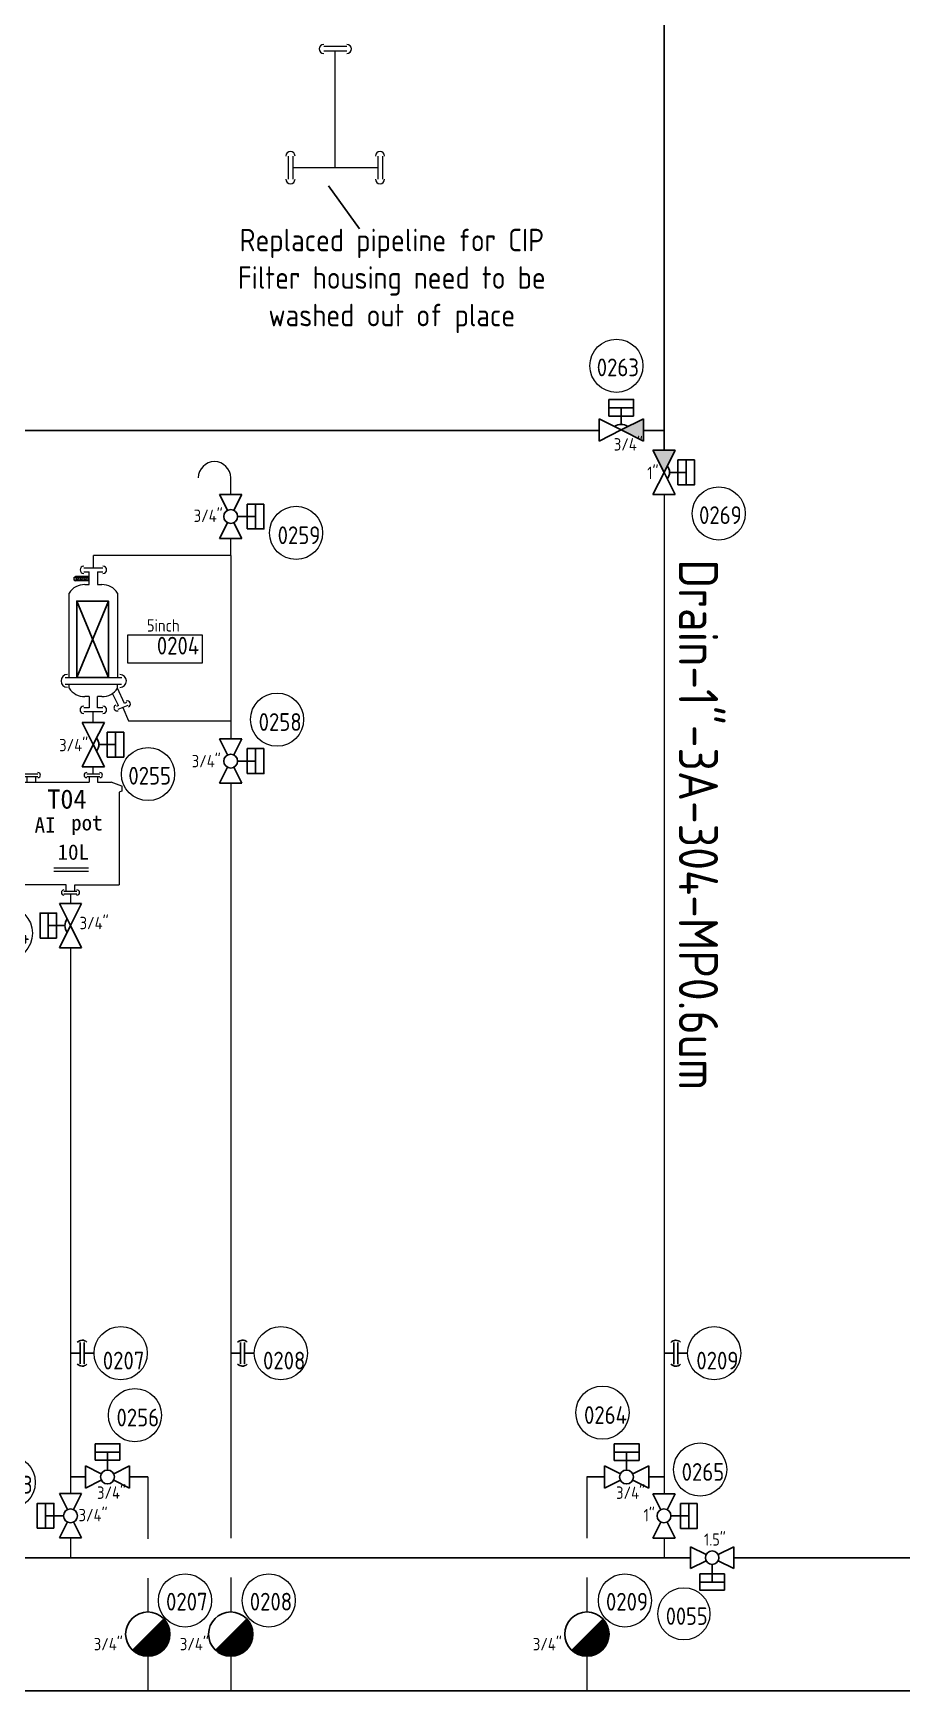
# Model space of a CAD drawing. Header units: millimetres. Extents: x -68339142 to 208, y -167 to 82456658.
# Drawn here: x -68331976 to -68331377, y 82447558 to 82448701 of the extents above; entities that cross this region are included whole.
import ezdxf

# ---------------------------------------------------------------- set-up
doc = ezdxf.new("R2010")
doc.units = ezdxf.units.MM
doc.header["$MEASUREMENT"] = 0
doc.layers.add('Langurage', color=7, linetype='Continuous', lineweight=0)
doc.layers.add('外形線', color=7, linetype='Continuous', lineweight=9)
doc.layers.add('排管', color=10, linetype='Continuous')
doc.layers.add('药液', color=210, linetype='Continuous')
doc.styles.get("Standard").update_dxf_attribs({"font": 'gbenor.shx', "bigfont": 'gbcbig.shx'})
doc.styles.add('{18b73a54-fa43-428c-adcb-c1c7bbdf2c84}', font='')
doc.styles.get('{18b73a54-fa43-428c-adcb-c1c7bbdf2c84}').set_extended_font_data('SimSun')

# ---------------------------------------------------------------- blocks, each defined once
blk = doc.blocks.new('*U91')
at = {"color": 0}
for p, q in [((-6.33, 8.44), (-6.33, 16.87)), ((-6.33, 16.87), (6.33, 16.87)), ((-6.33, 12.66), (6.33, 12.66)), ((6.33, 8.44), (-6.33, 8.44)), ((0, 3.52), (0, 12.66)), ((-3.14, 1.57), (-11.25, 5.62)), ((-11.25, 5.62), (-11.25, -5.63)), ((3.14, 1.57), (11.25, 5.62)), ((11.25, 5.62), (11.25, -5.63)), ((-11.25, -5.63), (-3.14, -1.57)), ((11.25, -5.63), (3.14, -1.57))]:
    blk.add_line(p, q, dxfattribs=at)
blk.add_lwpolyline([(6.33, 8.44), (6.33, 8.44), (6.33, 16.87), (6.33, 16.87)], close=True, dxfattribs=at)
at = {"color": 1, "linetype": 'ByBlock', "lineweight": 9}
blk.add_circle((-12.23, 32.66), 13.5, dxfattribs=at)
at = {"color": 0}
blk.add_circle((0, 0), 3.52, dxfattribs=at)
at = {"color": 1, "linetype": 'ByBlock', "lineweight": 9}
for tag, p, height, flags in [('YQJ_CODE', (-19.23, 35.07), 9, 2), ('YQJ_ITEMID', (12.3, -9.27), 5, 1), ('YQJ_CLASS_NAME', (12.34, -15.05), 5, 1), ('品牌', (13.52, -20.57), 5, 1), ('供电电源', (13.41, -26.42), 5, 1), ('控制方式', (13.73, -33.14), 5, 1), ('输出信号类型2', (13.98, -46.43), 5, 1), ('输出信号类型1', (14.15, -39.41), 5, 1)]:
    blk.add_attdef(tag, p, '', height=height, dxfattribs=dict(at, flags=flags))
for tag, p, height in [('YQJ_NO', (-21.59, 26.96), 9), ('尺寸', (-5.32, -11.13), 6.3)]:
    blk.add_attdef(tag, p, '', height=height, dxfattribs=at)
blk = doc.blocks.new('*U90')
at = {"color": 0}
for p, q in [((5.62, 11.25), (-5.63, 11.25)), ((-5.63, 11.25), (-1.57, 3.14)), ((1.57, 3.14), (5.62, 11.25)), ((3.52, 0), (12.66, 0)), ((8.44, -6.33), (8.44, 6.33)), ((8.44, 6.33), (16.87, 6.33)), ((12.66, 6.33), (12.66, -6.33)), ((16.87, 6.33), (16.87, -6.33)), ((-5.63, -11.25), (-1.57, -3.14)), ((1.57, -3.14), (5.62, -11.25)), ((5.62, -11.25), (-5.63, -11.25))]:
    blk.add_line(p, q, dxfattribs=at)
blk.add_lwpolyline([(8.44, -6.33), (8.44, -6.33), (16.87, -6.33), (16.87, -6.33)], close=True, dxfattribs=at)
at = {"color": 1, "linetype": 'ByBlock', "lineweight": 9}
blk.add_circle((18.33, 23.5), 13.5, dxfattribs=at)
at = {"color": 0}
blk.add_circle((0, 0), 3.52, dxfattribs=at)
at = {"color": 1, "linetype": 'ByBlock', "lineweight": 9}
for tag, p, height, flags in [('YQJ_CODE', (11.33, 25.91), 9, 2), ('YQJ_ITEMID', (12.3, -9.27), 5, 1), ('YQJ_CLASS_NAME', (12.34, -15.05), 5, 1), ('品牌', (13.52, -20.57), 5, 1), ('供电电源', (13.41, -26.42), 5, 1), ('控制方式', (13.73, -33.14), 5, 1), ('输出信号类型2', (13.98, -46.43), 5, 1), ('输出信号类型1', (14.15, -39.41), 5, 1)]:
    blk.add_attdef(tag, p, '', height=height, dxfattribs=dict(at, flags=flags))
for tag, p, height in [('YQJ_NO', (8.97, 17.79), 9), ('尺寸', (-10.4, -2.79), 6.3)]:
    blk.add_attdef(tag, p, '', height=height, dxfattribs=at)
blk = doc.blocks.new('*U59')
at = {"color": 0, "const_width": 11.25}
blk.add_lwpolyline([(-3.98, -15.23, 1), (3.98, -7.27, 1)], format="xyb", dxfattribs=at)
at = {"color": 1, "linetype": 'ByBlock', "lineweight": 9}
blk.add_circle((19.32, 5.85), 13.5, dxfattribs=at)
at = {"color": 0}
for start, end in [(0, 180), (180, 0)]:
    blk.add_arc((0, -11.25), 11.25, start, end, dxfattribs=at)
at = {"color": 1, "linetype": 'ByBlock', "lineweight": 9}
for tag, p, height, flags in [('YQJ_CODE', (12.81, 7.93), 9, 2), ('YQJ_ITEMID', (12.3, -9.27), 5, 1), ('YQJ_CLASS_NAME', (12.34, -15.05), 5, 1), ('品牌', (13.52, -20.57), 5, 1), ('供电电源', (13.41, -26.42), 5, 1), ('控制方式', (13.73, -33.14), 5, 1), ('输出信号类型2', (13.98, -46.43), 5, 1), ('输出信号类型1', (14.15, -39.41), 5, 1)]:
    blk.add_attdef(tag, p, '', height=height, dxfattribs=dict(at, flags=flags))
for tag, p, height in [('YQJ_NO', (9.68, 0.72), 9), ('尺寸', (-27.44, -19.48), 6.3)]:
    blk.add_attdef(tag, p, '', height=height, dxfattribs=at)
blk = doc.blocks.new('卫生卡箍')
at = {"color": 0}
for p, q in [((5.01, 0), (0, 0)), ((5.01, -5.49), (5.01, 5.49)), ((6.99, -5.49), (6.99, 5.49)), ((6.99, 0), (12, 0))]:
    blk.add_line(p, q, dxfattribs=at)
for centre, start, end in [((5.97, 3.1), 46.47917, 135.78093), ((5.97, -3.1), 224.21907, 313.52083)]:
    blk.add_arc(centre, 3.47, start, end, dxfattribs=at)
blk = doc.blocks.new('*U69')
at = {"color": 1, "linetype": 'ByBlock', "lineweight": 9}
blk.add_circle((13.5, 0), 13.5, dxfattribs=at)
at = {"color": 1, "linetype": 'ByBlock', "lineweight": 13, "flags": 2}
blk.add_attdef('YQJ_CODE', (7.18, -0.38), '', height=9, dxfattribs=at)
at = {"color": 1, "linetype": 'ByBlock', "lineweight": 9, "flags": 1}
for tag, p in [('YQJ_ITEMID', (24.39, 7.98)), ('YQJ_CLASS_NAME', (24.4, 3.68)), ('供电电源', (24.91, -5.23)), ('品牌', (24.82, -0.69)), ('控制方式', (25.05, -9.99)), ('量程下限', (24.64, -19.97)), ('量程上限', (24.78, -14.93)), ('输入信号类型2', (24.42, -30.48)), ('输入信号类型1', (24.59, -25.29))]:
    blk.add_attdef(tag, p, '', height=5, dxfattribs=at)
at = {"color": 1, "linetype": 'ByBlock', "lineweight": 13}
blk.add_attdef('YQJ_NO', (4.42, -8.26), '', height=9, dxfattribs=at)
at = {"color": 1, "linetype": 'ByBlock', "lineweight": 9}
blk.add_attdef('尺寸', (-11.61, -20.93), '', height=6.3, dxfattribs=at)
blk = doc.blocks.new('*U269')
at = {"color": 7, "lineweight": 9}
for p, q in [((-9.88, -5.01), (-9.01, -4.47)), ((-9.88, -5.01), (-9.88, -6.1)), ((-9.88, -5.01), (-2.04, -5.01)), ((-9.88, -6.1), (-9.01, -6.65)), ((-9.88, -6.1), (-2.04, -6.1)), ((-2.04, -4.47), (-9.01, -4.47)), ((-8.01, -6.65), (-9.01, -4.47)), ((-2.04, -6.65), (-9.01, -6.65)), ((-8.01, -6.65), (-7.02, -4.47)), ((-7.02, -4.47), (-6.02, -6.65)), ((-6.02, -6.65), (-5.02, -4.47)), ((-4.03, -6.65), (-5.02, -4.47)), ((-4.75, -0.09), (4.96, -0.09)), ((-4.75, -2.04), (-2.04, -2.04)), ((-4.03, -6.65), (-3.03, -4.47)), ((-2.04, -6.65), (-3.03, -4.47)), ((-2.04, -8.59), (-2.04, -2.04)), ((2.25, -2.04), (2.25, -8.59)), ((2.25, -2.04), (4.96, -2.04)), ((-12.11, -55.66), (-12.11, -12.88)), ((-4.18, -8.59), (-2.04, -8.59)), ((2.25, -8.59), (4.39, -8.59)), ((12.32, -12.88), (12.32, -55.66)), ((-14.26, -55.66), (14.49, -55.66)), ((14.48, -59.22), (-14.26, -59.22)), ((-12.11, -61.11), (-12.11, -59.22)), ((-2.04, -65.4), (-4.18, -65.4)), ((-2.04, -65.4), (-2.04, -71.18)), ((2.25, -71.18), (2.25, -65.4)), ((4.39, -65.4), (2.25, -65.4)), ((12.89, -69.99), (9.9, -63.77)), ((12.32, -61.11), (12.32, -59.22)), ((15.85, -68.85), (12.32, -61.11)), ((-2.04, -71.18), (-4.76, -71.18)), ((4.96, -73.12), (-4.76, -73.12)), ((4.96, -71.18), (2.25, -71.18)), ((12.89, -69.99), (11.86, -70.39)), ((17.57, -69.92), (12.46, -71.89)), ((16.97, -68.42), (15.85, -68.85))]:
    blk.add_line(p, q, dxfattribs=at)
at = {"color": 1, "linetype": 'ByBlock', "lineweight": 9}
blk.add_lwpolyline([(55.45, -48.41), (17.65, -48.41), (17.65, -34.01), (55.45, -34.01)], close=True, dxfattribs=at)
at = {"color": 7, "lineweight": 9}
for centre, radius, start, end in [((-4.75, -1.06), 1.9, 90, 270), ((4.96, -1.06), 1.9, 270, 90), ((-4.6, -17.3), 8.72, 87.26253, 149.52498), ((4.81, -17.3), 8.72, 30.47521, 92.73746), ((-13.03, -57.45), 3.26, 90, 270), ((13.64, -57.49), 3.26, 270, 90), ((-4.58, -56.69), 8.72, 210.47502, 272.73747), ((4.81, -56.69), 8.72, 267.26253, 329.52498), ((-4.76, -72.15), 1.9, 90, 270), ((4.96, -72.15), 1.9, 270, 90), ((12.17, -71.14), 1.59, 111.05685, 291.05685), ((17.35, -69.17), 1.59, 291.05685, 111.05685)]:
    blk.add_arc(centre, radius, start, end, dxfattribs=at)
at = {"color": 1, "linetype": 'ByBlock', "lineweight": 9}
for tag, p, height, flags in [('YQJ_ITEMID', (12.39, -14.6), 5, 1), ('YQJ_CLASS_NAME', (12.85, -20.08), 5, 1), ('YQJ_CODE', (18.7, -44.09), 9, 2)]:
    blk.add_attdef(tag, p, '', height=height, dxfattribs=dict(at, flags=flags))
for tag, p, height in [('尺寸', (27.29, -32.44), 6.3), ('YQJ_NO', (32.34, -44.07), 9)]:
    blk.add_attdef(tag, p, '', height=height, dxfattribs=at)
blk = doc.blocks.new('*U238')
at = {"color": 0}
for p, q in [((5.62, 11.25), (-5.63, 11.25)), ((-5.63, 11.25), (-1.57, 3.14)), ((1.57, 3.14), (5.62, 11.25)), ((3.52, 0), (12.66, 0)), ((8.44, -6.33), (8.44, 6.33)), ((8.44, 6.33), (16.87, 6.33)), ((12.66, 6.33), (12.66, -6.33)), ((16.87, 6.33), (16.87, -6.33)), ((-5.63, -11.25), (-1.57, -3.14)), ((1.57, -3.14), (5.62, -11.25)), ((5.62, -11.25), (-5.63, -11.25))]:
    blk.add_line(p, q, dxfattribs=at)
blk.add_lwpolyline([(8.44, -6.33), (8.44, -6.33), (16.87, -6.33), (16.87, -6.33)], close=True, dxfattribs=at)
blk.add_circle((0, 0), 3.52, dxfattribs=at)
at = {"color": 1, "linetype": 'ByBlock', "lineweight": 9}
blk.add_circle((33.2, -8.31), 13.5, dxfattribs=at)
for tag, p, height in [('尺寸', (-18.8, -2.79), 6.3), ('YQJ_NO', (23.83, -14.01), 9)]:
    blk.add_attdef(tag, p, '', height=height, dxfattribs=at)
for tag, p, height, flags in [('YQJ_CODE', (26.2, -5.9), 9, 2), ('YQJ_ITEMID', (12.3, -9.27), 5, 1), ('YQJ_CLASS_NAME', (12.34, -15.05), 5, 1), ('品牌', (13.52, -20.57), 5, 1), ('供电电源', (13.41, -26.42), 5, 1), ('控制方式', (13.73, -33.14), 5, 1), ('输出信号类型2', (13.98, -46.43), 5, 1), ('输出信号类型1', (14.15, -39.41), 5, 1)]:
    blk.add_attdef(tag, p, '', height=height, dxfattribs=dict(at, flags=flags))
blk = doc.blocks.new('*U185')
at = {"color": 0}
for p, q in [((5.62, 11.25), (-5.63, 11.25)), ((-5.63, 11.25), (-1.57, 3.14)), ((1.57, 3.14), (5.62, 11.25)), ((3.52, 0), (12.66, 0)), ((8.44, -6.33), (8.44, 6.33)), ((8.44, 6.33), (16.87, 6.33)), ((12.66, 6.33), (12.66, -6.33)), ((16.87, 6.33), (16.87, -6.33)), ((-5.63, -11.25), (-1.57, -3.14)), ((1.57, -3.14), (5.62, -11.25)), ((5.62, -11.25), (-5.63, -11.25))]:
    blk.add_line(p, q, dxfattribs=at)
blk.add_lwpolyline([(8.44, -6.33), (8.44, -6.33), (16.87, -6.33), (16.87, -6.33)], close=True, dxfattribs=at)
at = {"color": 1, "linetype": 'ByBlock', "lineweight": 9}
blk.add_circle((23.55, 21.05), 13.5, dxfattribs=at)
at = {"color": 0}
blk.add_circle((0, 0), 3.52, dxfattribs=at)
at = {"color": 1, "linetype": 'ByBlock', "lineweight": 9}
for tag, p, height, flags in [('YQJ_CODE', (16.56, 23.45), 9, 2), ('YQJ_ITEMID', (12.3, -9.27), 5, 1), ('YQJ_CLASS_NAME', (12.34, -15.05), 5, 1), ('品牌', (13.52, -20.57), 5, 1), ('供电电源', (13.41, -26.42), 5, 1), ('控制方式', (13.73, -33.14), 5, 1), ('输出信号类型2', (13.98, -46.43), 5, 1), ('输出信号类型1', (14.15, -39.41), 5, 1)]:
    blk.add_attdef(tag, p, '', height=height, dxfattribs=dict(at, flags=flags))
for tag, p, height in [('YQJ_NO', (14.19, 15.34), 9), ('尺寸', (-19.79, -3.16), 6.3)]:
    blk.add_attdef(tag, p, '', height=height, dxfattribs=at)
blk = doc.blocks.new('*U183')
at = {"color": 0}
for p, q in [((-6.33, 8.44), (-6.33, 16.87)), ((-6.33, 16.87), (6.33, 16.87)), ((-6.33, 12.66), (6.33, 12.66)), ((6.33, 8.44), (-6.33, 8.44)), ((0, 3.52), (0, 12.66)), ((-3.14, 1.57), (-11.25, 5.62)), ((-11.25, 5.62), (-11.25, -5.63)), ((3.14, 1.57), (11.25, 5.62)), ((11.25, 5.62), (11.25, -5.63)), ((-11.25, -5.63), (-3.14, -1.57)), ((11.25, -5.63), (3.14, -1.57))]:
    blk.add_line(p, q, dxfattribs=at)
blk.add_lwpolyline([(6.33, 8.44), (6.33, 8.44), (6.33, 16.87), (6.33, 16.87)], close=True, dxfattribs=at)
at = {"color": 1, "linetype": 'ByBlock', "lineweight": 9}
blk.add_circle((13.94, 31.36), 13.5, dxfattribs=at)
at = {"color": 0}
blk.add_circle((0, 0), 3.52, dxfattribs=at)
at = {"color": 1, "linetype": 'ByBlock', "lineweight": 9}
for tag, p, height, flags in [('YQJ_CODE', (6.94, 33.77), 9, 2), ('YQJ_ITEMID', (12.3, -9.27), 5, 1), ('YQJ_CLASS_NAME', (12.34, -15.05), 5, 1), ('品牌', (13.52, -20.57), 5, 1), ('供电电源', (13.41, -26.42), 5, 1), ('控制方式', (13.73, -33.14), 5, 1), ('输出信号类型2', (13.98, -46.43), 5, 1), ('输出信号类型1', (14.15, -39.41), 5, 1)]:
    blk.add_attdef(tag, p, '', height=height, dxfattribs=dict(at, flags=flags))
for tag, p, height in [('YQJ_NO', (4.57, 25.66), 9), ('尺寸', (-5.32, -11.13), 6.3)]:
    blk.add_attdef(tag, p, '', height=height, dxfattribs=at)
blk = doc.blocks.new('*U184')
at = {"color": 0}
for p, q in [((-5.63, 11.25), (5.62, 11.25)), ((-1.57, 3.14), (-5.63, 11.25)), ((5.62, 11.25), (1.57, 3.14)), ((-16.88, -6.33), (-16.88, 6.33)), ((-12.66, -6.33), (-12.66, 6.33)), ((-8.44, 6.33), (-8.44, -6.33)), ((-8.44, -6.33), (-16.88, -6.33)), ((-3.52, 0), (-12.66, 0)), ((-1.57, -3.14), (-5.63, -11.25)), ((5.62, -11.25), (1.57, -3.14)), ((-5.63, -11.25), (5.62, -11.25))]:
    blk.add_line(p, q, dxfattribs=at)
blk.add_lwpolyline([(-8.44, 6.33), (-8.44, 6.33), (-16.88, 6.33), (-16.88, 6.33)], close=True, dxfattribs=at)
at = {"color": 1, "linetype": 'ByBlock', "lineweight": 9}
blk.add_circle((-31.34, 16.99), 13.5, dxfattribs=at)
at = {"color": 0}
blk.add_circle((0, 0), 3.52, dxfattribs=at)
at = {"color": 1, "linetype": 'ByBlock', "lineweight": 9}
for tag, p, height, flags in [('YQJ_CODE', (-38.34, 19.39), 9, 2), ('YQJ_ITEMID', (12.3, -9.27), 5, 1), ('YQJ_CLASS_NAME', (12.34, -15.05), 5, 1), ('品牌', (13.52, -20.57), 5, 1), ('供电电源', (13.41, -26.42), 5, 1), ('控制方式', (13.73, -33.14), 5, 1), ('输出信号类型2', (13.98, -46.43), 5, 1), ('输出信号类型1', (14.15, -39.41), 5, 1)]:
    blk.add_attdef(tag, p, '', height=height, dxfattribs=dict(at, flags=flags))
for tag, p, height in [('YQJ_NO', (-40.71, 11.28), 9), ('尺寸', (4.12, -2.79), 6.3)]:
    blk.add_attdef(tag, p, '', height=height, dxfattribs=at)
blk = doc.blocks.new('*U239')
at = {"color": 0, "const_width": 11.25}
blk.add_lwpolyline([(-3.98, -15.23, 1), (3.98, -7.27, 1)], format="xyb", dxfattribs=at)
at = {"color": 1, "linetype": 'ByBlock', "lineweight": 9}
blk.add_circle((18.9, 5.85), 13.5, dxfattribs=at)
at = {"color": 0}
for start, end in [(0, 180), (180, 0)]:
    blk.add_arc((0, -11.25), 11.25, start, end, dxfattribs=at)
at = {"color": 1, "linetype": 'ByBlock', "lineweight": 9}
for tag, p, height, flags in [('YQJ_CODE', (12.39, 7.93), 9, 2), ('YQJ_ITEMID', (12.3, -9.27), 5, 1), ('YQJ_CLASS_NAME', (12.34, -15.05), 5, 1), ('品牌', (13.52, -20.57), 5, 1), ('供电电源', (13.41, -26.42), 5, 1), ('控制方式', (13.73, -33.14), 5, 1), ('输出信号类型2', (13.98, -46.43), 5, 1), ('输出信号类型1', (14.15, -39.41), 5, 1)]:
    blk.add_attdef(tag, p, '', height=height, dxfattribs=dict(at, flags=flags))
for tag, p, height in [('YQJ_NO', (9.26, 0.72), 9), ('尺寸', (-27.44, -19.48), 6.3)]:
    blk.add_attdef(tag, p, '', height=height, dxfattribs=at)
blk = doc.blocks.new('*U187')
at = {"color": 0, "const_width": 11.25}
blk.add_lwpolyline([(-3.98, -15.23, 1), (3.98, -7.27, 1)], format="xyb", dxfattribs=at)
at = {"color": 1, "linetype": 'ByBlock', "lineweight": 9}
blk.add_circle((19.32, 5.85), 13.5, dxfattribs=at)
at = {"color": 0}
for start, end in [(0, 180), (180, 0)]:
    blk.add_arc((0, -11.25), 11.25, start, end, dxfattribs=at)
at = {"color": 1, "linetype": 'ByBlock', "lineweight": 9}
for tag, p, height, flags in [('YQJ_CODE', (12.81, 7.93), 9, 2), ('YQJ_ITEMID', (12.3, -9.27), 5, 1), ('YQJ_CLASS_NAME', (12.34, -15.05), 5, 1), ('品牌', (13.52, -20.57), 5, 1), ('供电电源', (13.41, -26.42), 5, 1), ('控制方式', (13.73, -33.14), 5, 1), ('输出信号类型2', (13.98, -46.43), 5, 1), ('输出信号类型1', (14.15, -39.41), 5, 1)]:
    blk.add_attdef(tag, p, '', height=height, dxfattribs=dict(at, flags=flags))
for tag, p, height in [('YQJ_NO', (9.68, 0.72), 9), ('尺寸', (-25.82, -19.48), 6.3)]:
    blk.add_attdef(tag, p, '', height=height, dxfattribs=at)
blk = doc.blocks.new('*U253')
at = {"color": 0}
for p, q in [((-6.33, 7.03), (-6.33, 15.47)), ((-6.33, 15.47), (6.33, 15.47)), ((6.33, 11.25), (-6.33, 11.25)), ((-6.33, 11.25), (6.33, 11.25)), ((0, 2.81), (0, 11.25)), ((0, 0), (-11.25, 5.62)), ((-11.25, 5.62), (-11.25, -5.62)), ((-11.25, -5.62), (0, 0)), ((6.33, 7.03), (-6.33, 7.03)), ((0, 0), (11.25, 5.62)), ((11.25, -5.62), (0, 0)), ((11.25, 5.62), (11.25, -5.62))]:
    blk.add_line(p, q, dxfattribs=at)
blk.add_lwpolyline([(6.33, 7.03), (6.33, 7.03), (6.33, 15.47), (6.33, 15.47)], close=True, dxfattribs=at)
at = {"color": 1, "linetype": 'ByBlock', "lineweight": 9}
blk.add_circle((-2.43, 32.59), 13.5, dxfattribs=at)
at = {"color": 0}
blk.add_arc((0, -2.81), 5.62, 53.1301, 126.8699, dxfattribs=at)
at = {"color": 1, "linetype": 'ByBlock', "lineweight": 9}
for tag, p, height, flags in [('YQJ_CODE', (-10.14, 35.26), 9, 2), ('YQJ_ITEMID', (12.3, -9.27), 5, 1), ('YQJ_CLASS_NAME', (12.34, -15.05), 5, 1), ('品牌', (13.52, -20.57), 5, 1), ('供电电源', (13.41, -26.42), 5, 1), ('控制方式', (13.73, -33.14), 5, 1), ('输出信号类型2', (13.98, -46.43), 5, 1), ('输出信号类型1', (14.15, -39.41), 5, 1)]:
    blk.add_attdef(tag, p, '', height=height, dxfattribs=dict(at, flags=flags))
for tag, p, height in [('YQJ_NO', (-12.42, 27.26), 9), ('尺寸', (-3.75, -10.48), 6.3)]:
    blk.add_attdef(tag, p, '', height=height, dxfattribs=at)
blk = doc.blocks.new('*U41')
h = blk.add_hatch(color=256)
h.dxf.hatch_style = 1
h.paths.add_polyline_path([(11.25, -5.625), (11.25, 5.625), (0, 0)])
at = {"color": 0}
for p, q in [((11.25, 5.625), (0, 0)), ((0, 0), (11.25, -5.625)), ((11.25, -5.625), (11.25, 5.625))]:
    blk.add_line(p, q, dxfattribs=at)
blk = doc.blocks.new('*U252')
at = {"color": 0}
for p, q in [((5.62, 11.25), (-5.63, 11.25)), ((-5.63, 11.25), (0, 0)), ((0, 0), (5.62, 11.25)), ((-5.63, -11.25), (0, 0)), ((0, 0), (5.62, -11.25)), ((7.03, -6.33), (7.03, 6.33)), ((7.03, 6.33), (15.47, 6.33)), ((11.25, -6.33), (11.25, 6.33)), ((11.25, 6.33), (11.25, -6.33)), ((15.47, 6.33), (15.47, -6.33)), ((2.81, 0), (11.25, 0)), ((5.62, -11.25), (-5.63, -11.25))]:
    blk.add_line(p, q, dxfattribs=at)
blk.add_lwpolyline([(7.03, -6.33), (7.03, -6.33), (15.47, -6.33), (15.47, -6.33)], close=True, dxfattribs=at)
at = {"color": 1, "linetype": 'ByBlock', "lineweight": 9}
blk.add_circle((27.78, -20.87), 13.5, dxfattribs=at)
at = {"color": 0}
blk.add_arc((-2.81, 0), 5.62, 323.1301, 36.8699, dxfattribs=at)
at = {"color": 1, "linetype": 'ByBlock', "lineweight": 9}
for tag, p, height in [('尺寸', (-8.54, -3.43), 6.3), ('YQJ_NO', (17.79, -26.21), 9)]:
    blk.add_attdef(tag, p, '', height=height, dxfattribs=at)
for tag, p, height, flags in [('YQJ_ITEMID', (12.3, -9.27), 5, 1), ('YQJ_CLASS_NAME', (12.34, -15.05), 5, 1), ('品牌', (13.52, -20.57), 5, 1), ('YQJ_CODE', (20.07, -18.2), 9, 2), ('供电电源', (13.41, -26.42), 5, 1), ('控制方式', (13.73, -33.14), 5, 1), ('输出信号类型2', (13.98, -46.43), 5, 1), ('输出信号类型1', (14.15, -39.41), 5, 1)]:
    blk.add_attdef(tag, p, '', height=height, dxfattribs=dict(at, flags=flags))
blk = doc.blocks.new('*U43')
h = blk.add_hatch(color=256)
h.dxf.hatch_style = 1
h.paths.add_polyline_path([(5.625, 11.25), (-5.625, 11.25), (0, 0)])
at = {"color": 0}
for p, q in [((5.625, 11.25), (-5.625, 11.25)), ((-5.625, 11.25), (0, 0)), ((0, 0), (5.625, 11.25))]:
    blk.add_line(p, q, dxfattribs=at)
blk = doc.blocks.new('*U186')
at = {"color": 0}
for p, q in [((0, 0), (-5.63, 11.25)), ((-5.63, 11.25), (5.62, 11.25)), ((5.62, 11.25), (0, 0)), ((-15.47, -6.33), (-15.47, 6.33)), ((-11.25, 6.33), (-11.25, -6.33)), ((-11.25, -6.33), (-11.25, 6.33)), ((-7.03, 6.33), (-7.03, -6.33)), ((0, 0), (-5.63, -11.25)), ((5.62, -11.25), (0, 0)), ((-7.03, -6.33), (-15.47, -6.33)), ((-2.81, 0), (-11.25, 0)), ((-5.63, -11.25), (5.62, -11.25))]:
    blk.add_line(p, q, dxfattribs=at)
blk.add_lwpolyline([(-7.03, 6.33), (-7.03, 6.33), (-15.47, 6.33), (-15.47, 6.33)], close=True, dxfattribs=at)
at = {"color": 1, "linetype": 'ByBlock', "lineweight": 9}
blk.add_circle((-32.78, -3.9), 13.5, dxfattribs=at)
at = {"color": 0}
blk.add_arc((2.81, 0), 5.63, 143.1301, 216.8699, dxfattribs=at)
at = {"color": 1, "linetype": 'ByBlock', "lineweight": 9}
for tag, p, height, flags in [('YQJ_CODE', (-40.49, -1.22), 9, 2), ('YQJ_ITEMID', (12.3, -9.27), 5, 1), ('YQJ_CLASS_NAME', (12.34, -15.05), 5, 1), ('品牌', (13.52, -20.57), 5, 1), ('供电电源', (13.41, -26.42), 5, 1), ('控制方式', (13.73, -33.14), 5, 1), ('输出信号类型2', (13.98, -46.43), 5, 1), ('输出信号类型1', (14.15, -39.41), 5, 1)]:
    blk.add_attdef(tag, p, '', height=height, dxfattribs=dict(at, flags=flags))
for tag, p, height in [('尺寸', (4.64, -1.84), 6.3), ('YQJ_NO', (-42.77, -9.23), 9)]:
    blk.add_attdef(tag, p, '', height=height, dxfattribs=at)
blk = doc.blocks.new('*U447')
at = {"color": 0}
for p, q in [((5.62, 11.25), (-5.63, 11.25)), ((-5.63, 11.25), (0, 0)), ((0, 0), (5.62, 11.25)), ((-5.63, -11.25), (0, 0)), ((0, 0), (5.62, -11.25)), ((7.03, -6.33), (7.03, 6.33)), ((7.03, 6.33), (15.47, 6.33)), ((11.25, -6.33), (11.25, 6.33)), ((11.25, 6.33), (11.25, -6.33)), ((15.47, 6.33), (15.47, -6.33)), ((2.81, 0), (11.25, 0)), ((5.62, -11.25), (-5.63, -11.25))]:
    blk.add_line(p, q, dxfattribs=at)
blk.add_lwpolyline([(7.03, -6.33), (7.03, -6.33), (15.47, -6.33), (15.47, -6.33)], close=True, dxfattribs=at)
at = {"color": 1, "linetype": 'ByBlock', "lineweight": 9}
blk.add_circle((27.78, -14.98), 13.5, dxfattribs=at)
at = {"color": 0}
blk.add_arc((-2.81, 0), 5.62, 323.1301, 36.8699, dxfattribs=at)
at = {"color": 1, "linetype": 'ByBlock', "lineweight": 9}
for tag, p, height in [('尺寸', (-17.35, -3.43), 6.3), ('YQJ_NO', (17.79, -20.32), 9)]:
    blk.add_attdef(tag, p, '', height=height, dxfattribs=at)
for tag, p, height, flags in [('YQJ_ITEMID', (12.3, -9.27), 5, 1), ('YQJ_CODE', (20.07, -12.31), 9, 2), ('YQJ_CLASS_NAME', (12.34, -15.05), 5, 1), ('品牌', (13.52, -20.57), 5, 1), ('供电电源', (13.41, -26.42), 5, 1), ('控制方式', (13.73, -33.14), 5, 1), ('输出信号类型2', (13.98, -46.43), 5, 1), ('输出信号类型1', (14.15, -39.41), 5, 1)]:
    blk.add_attdef(tag, p, '', height=height, dxfattribs=dict(at, flags=flags))
blk = doc.blocks.new('*U569')
at = {"color": 0}
for p, q in [((-11.25, -5.63), (-11.25, 5.62)), ((-11.25, 5.62), (-3.14, 1.57)), ((11.25, 5.62), (3.14, 1.57)), ((11.25, -5.63), (11.25, 5.62)), ((-3.14, -1.57), (-11.25, -5.63)), ((-6.33, -8.44), (6.33, -8.44)), ((0, -3.52), (0, -12.66)), ((3.14, -1.57), (11.25, -5.63)), ((6.33, -8.44), (6.33, -16.88)), ((6.33, -12.66), (-6.33, -12.66)), ((6.33, -16.88), (-6.33, -16.88))]:
    blk.add_line(p, q, dxfattribs=at)
blk.add_lwpolyline([(-6.33, -8.44), (-6.33, -8.44), (-6.33, -16.88), (-6.33, -16.88)], close=True, dxfattribs=at)
blk.add_circle((0, 0), 3.52, dxfattribs=at)
at = {"color": 1, "linetype": 'ByBlock', "lineweight": 9}
blk.add_circle((-14.68, -29.09), 13.5, dxfattribs=at)
for tag, p, height in [('尺寸', (-4.23, 6.26), 6.3), ('YQJ_NO', (-24.04, -34.79), 9)]:
    blk.add_attdef(tag, p, '', height=height, dxfattribs=at)
for tag, p, height, flags in [('YQJ_ITEMID', (12.3, -9.27), 5, 1), ('YQJ_CLASS_NAME', (12.34, -15.05), 5, 1), ('品牌', (13.52, -20.57), 5, 1), ('YQJ_CODE', (-21.67, -26.68), 9, 2), ('供电电源', (13.41, -26.42), 5, 1), ('控制方式', (13.73, -33.14), 5, 1), ('输出信号类型1', (14.15, -39.41), 5, 1), ('输出信号类型2', (13.98, -46.43), 5, 1)]:
    blk.add_attdef(tag, p, '', height=height, dxfattribs=dict(at, flags=flags))
blk = doc.blocks.new('TANK_NEW_10L')
at = {"color": 7, "lineweight": 9}
for p, q in [((-2, 10.1), (-2, 13.1)), ((-1.8, 13.3), (5.7, 16.1)), ((5.2, 21.8), (14.3, 21.8)), ((5.2, 20), (14.3, 20)), ((5.7, 16.1), (6.9, 16.1)), ((6.9, 20), (6.9, 16.1)), ((12.7, 20), (12.7, 16.1)), ((12.7, 16.1), (72.1, 16.1)), ((27.6, 21.8), (36.7, 21.8)), ((27.6, 20), (36.7, 20)), ((28.1, 16.1), (29.2, 16.1)), ((29.2, 20), (29.2, 16.1)), ((35.1, 20), (35.1, 16.1)), ((70.4, 21.8), (79.5, 21.8)), ((70.4, 20), (79.5, 20)), ((72.1, 20), (72.1, 16.1)), ((77.9, 20), (77.9, 16.1)), ((77.9, 16.1), (87.2, 16.1)), ((94.7, 13.3), (87.2, 16.1)), ((94.9, 10.1), (94.9, 13.1)), ((-5.7, -7.5), (-5.7, 1.6)), ((-3.9, -7.5), (-3.9, 1.6)), ((-3.9, 0), (0, 0)), ((-1.8, 9.9), (-0.4, 9.4)), ((0, 8.9), (0, 0)), ((92.9, 8.9), (92.9, -54.8)), ((94.7, 9.9), (93.3, 9.4)), ((-3.9, -5.8), (0, -5.8)), ((0, -5.8), (0, -40)), ((-5.7, -47.5), (-5.7, -38.4)), ((-3.9, -47.5), (-3.9, -38.4)), ((-3.9, -40), (0, -40)), ((-3.9, -45.9), (0, -45.9)), ((0, -45.9), (0, -54.8)), ((56.3, -54.8), (0, -54.8)), ((56.3, -59.2), (56.3, -54.8)), ((62.1, -54.8), (92.9, -54.8)), ((62.1, -59.2), (62.1, -54.8)), ((54.7, -59.2), (63.7, -59.2)), ((54.7, -61.1), (63.7, -61.1))]:
    blk.add_line(p, q, dxfattribs=at)
for centre, radius, start, end in [((-1.7, 13.1), 0.216, 110, 180), ((5.2, 20.9), 1.78, 90, 270), ((14.3, 20.9), 1.78, 270, 90), ((27.6, 20.9), 1.78, 90, 270), ((36.7, 20.9), 1.78, 270, 90), ((70.4, 20.9), 1.78, 90, 270), ((79.5, 20.9), 1.78, 270, 90), ((94.6, 13.1), 0.216, 0, 70), ((-4.8, 1.6), 1.78, 0, 180), ((-1.7, 10.1), 0.216, 180, 250), ((-0.5, 8.9), 0.539, 0, 70), ((93.4, 8.9), 0.539, 110, 180), ((94.6, 10.1), 0.216, 290, 0), ((-4.8, -7.5), 1.78, 180, 0), ((-4.8, -38.4), 1.78, 0, 180), ((-4.8, -47.5), 1.78, 180, 0), ((54.7, -60.1), 1.78, 90, 270), ((63.7, -60.1), 1.78, 270, 90)]:
    blk.add_arc(centre, radius, start, end, dxfattribs=at)

msp = doc.modelspace()

# ---------------------------------------------------------------- linework, layer by layer
at = {"color": 6, "linetype": 'ByBlock', "lineweight": 5}
for p, q in [((-68331759.50074, 82448691.51054), (-68331775.46839, 82448691.51054)), ((-68331759.50074, 82448688.31701), (-68331775.46839, 82448688.31701)), ((-68331759.50074, 82448688.31701), (-68331775.46839, 82448688.31701)), ((-68331759.50074, 82448688.31701), (-68331775.46839, 82448688.31701)), ((-68331767.48457, 82448608.03507), (-68331767.48457, 82448688.31701)), ((-68331799.98245, 82448616.01889), (-68331799.98245, 82448600.05124)), ((-68331796.78893, 82448616.01889), (-68331796.78893, 82448600.05124)), ((-68331796.78893, 82448616.01889), (-68331796.78893, 82448600.05124)), ((-68331796.78893, 82448616.01889), (-68331796.78893, 82448600.05124)), ((-68331796.78893, 82448608.03507), (-68331738.18021, 82448608.03507)), ((-68331738.18021, 82448616.01889), (-68331738.18021, 82448600.05124)), ((-68331734.98668, 82448616.01889), (-68331734.98668, 82448600.05124)), ((-68331734.98668, 82448616.01889), (-68331734.98668, 82448600.05124)), ((-68331734.98668, 82448616.01889), (-68331734.98668, 82448600.05124))]:
    msp.add_line(p, q, dxfattribs=at)
for p, q in [((-68331772.07462, 82448595.35501), (-68331750.81695, 82448565.89486)), ((-68331924.03144, 82448309.15702), (-68331945.8644, 82448256.51207)), ((-68331924.03144, 82448256.51207), (-68331945.8644, 82448309.15702))]:
    msp.add_line(p, q)
at = {"color": 3}
for p, q in [((-68332148.74553, 82448426.74816), (-68331585.53346, 82448426.74235)), ((-68331554.96905, 82448426.74204), (-68331540.7066, 82448426.74189))]:
    msp.add_line(p, q, dxfattribs=at)
for points in [[(-68331945.8644, 82448256.51207), (-68331924.03144, 82448256.51207), (-68331924.03144, 82448309.15702), (-68331945.8644, 82448309.15702)], [(-68331945.8644, 82448309.15702), (-68331924.03144, 82448309.15702), (-68331924.03144, 82448256.51207), (-68331945.8644, 82448256.51207)]]:
    msp.add_lwpolyline(points, close=True)
at = {"color": 6, "linetype": 'ByBlock', "lineweight": 5}
for centre, start, end in [((-68331775.46839, 82448689.91378), 90, 270), ((-68331759.50074, 82448689.91378), 270, 90), ((-68331798.38569, 82448616.01889), 0, 180), ((-68331736.58344, 82448616.01889), 0, 180), ((-68331798.38569, 82448600.05124), 180, 0), ((-68331736.58344, 82448600.05124), 180, 0)]:
    msp.add_arc(centre, 3.12679, start, end, dxfattribs=at)
at = {"layer": 'Langurage'}
for p, q in [((-68331961.6891, 82448125.08541), (-68331937.62354, 82448125.08541)), ((-68331961.6891, 82448122.83736), (-68331937.62354, 82448122.83736))]:
    msp.add_line(p, q, dxfattribs=at)
at = {"layer": '排管', "lineweight": 9}
for p, q in [((-68331839.62832, 82448382.72599), (-68331839.62832, 82448394.12593)), ((-68331839.62832, 82448340.5209), (-68331839.62832, 82448352.16157)), ((-68331934.38921, 82448331.99823), (-68331934.38921, 82448340.5209)), ((-68331839.62832, 82448340.5209), (-68331934.38921, 82448340.5209)), ((-68331839.62832, 82448340.5209), (-68331839.62832, 82448214.0626)), ((-68331934.39864, 82448225.46222), (-68331934.39864, 82448232.79377)), ((-68331914.1327, 82448235.80499), (-68331910.03499, 82448226.44419)), ((-68331910.03499, 82448226.44419), (-68331839.62832, 82448226.44419)), ((-68331934.39864, 82448190.03308), (-68331934.39864, 82448194.8978)), ((-68331839.62832, 82448183.49818), (-68331839.62832, 82447912.89918)), ((-68331950.16963, 82448107.17945), (-68331950.16963, 82448100.6144)), ((-68331950.16941, 82448070.04999), (-68331950.16941, 82447892.71727)), ((-68331839.62832, 82447921.58018), (-68331839.62832, 82447662.99829)), ((-68331950.16941, 82447892.71727), (-68331950.16941, 82447693.61733)), ((-68331896.81646, 82447705.14117), (-68331896.81646, 82447662.49377)), ((-68331593.90244, 82447705.10509), (-68331593.90244, 82447663.01686)), ((-68331950.16937, 82447663.05291), (-68331950.16936, 82447649.4686)), ((-68331839.62832, 82447635.88457), (-68331839.62832, 82447612.0514)), ((-68331593.90244, 82447635.84848), (-68331593.90244, 82447612.01532)), ((-68331896.81646, 82447635.36273), (-68331896.81646, 82447612.0514)), ((-68331896.81646, 82447581.48698), (-68331896.81646, 82447557.6715)), ((-68331839.62832, 82447581.48698), (-68331839.62832, 82447557.6715)), ((-68331593.90244, 82447581.4509), (-68331593.90244, 82447557.63552))]:
    msp.add_line(p, q, dxfattribs=at)
at = {"layer": '排管', "color": 1, "linetype": 'ByBlock', "lineweight": 9}
for p, q in [((-68331540.7066, 82448382.59326), (-68331540.7066, 82448283.81505)), ((-68331540.7066, 82448311.89381), (-68331540.70659, 82447905.91758)), ((-68331540.70659, 82447921.58018), (-68331540.70659, 82447693.58125)), ((-68331540.70632, 82447663.01683), (-68331540.70632, 82447649.43268))]:
    msp.add_line(p, q, dxfattribs=at)
at = {"layer": '排管'}
for p, q in [((-68331950.16939, 82447705.13741), (-68331939.91216, 82447705.13741)), ((-68331909.34774, 82447705.13741), (-68331896.81646, 82447705.13741)), ((-68331593.90244, 82447705.10133), (-68331581.83851, 82447705.10218)), ((-68331551.2741, 82447705.10434), (-68331540.70632, 82447705.10509)), ((-68332951.169, 82447649.46057), (-68331522.44325, 82447649.46056)), ((-68331492.49575, 82447649.46056), (-68330886.49434, 82447649.46056)), ((-68333020.60883, 82447557.66523), (-68330886.49434, 82447557.66523))]:
    msp.add_line(p, q, dxfattribs=at)
at = {"layer": '排管', "lineweight": 9}
msp.add_arc((-68331850.80531, 82448394.12593), 11.17699, 0, 180, dxfattribs=at)
at = {"layer": '药液', "color": 6, "linetype": 'ByBlock', "lineweight": -3}
msp.add_line((-68331540.7066, 82448768.52565), (-68331540.7066, 82448413.15768), dxfattribs=at)

# ---------------------------------------------------------------- block references
ref = msp.add_blockref('*U253', (-68331570.25125, 82448427.13365), dxfattribs=dict(xscale=1.3584186, yscale=1.3584186, zscale=1.3584186))
ref.add_attrib('YQJ_NO', '0263', (-68331587.12209, 82448464.15771), dxfattribs={"color": 1, "linetype": 'ByBlock', "lineweight": 9, "height": 12.225767})
ref.add_attrib('尺寸', '3/4"', (-68331575.34354, 82448412.8999), dxfattribs={"color": 1, "linetype": 'ByBlock', "lineweight": 9, "height": 8.558037})
at = {"xscale": 1.3584186, "yscale": 1.3584186, "zscale": 1.3584186}
for name, p in [('*U41', (-68331570.25125, 82448427.13365)), ('*U43', (-68331540.7066, 82448397.87547)), ('卫生卡箍', (-68331950.1695, 82447790.49408)), ('卫生卡箍', (-68331839.62832, 82447790.49534)), ('卫生卡箍', (-68331540.70647, 82447790.45963))]:
    msp.add_blockref(name, p, dxfattribs=at)
ref = msp.add_blockref('*U252', (-68331540.7066, 82448397.87547), dxfattribs=dict(xscale=1.3584186, yscale=1.3584186, zscale=1.3584186))
ref.add_attrib('YQJ_NO', '0269', (-68331516.54128, 82448362.27713), dxfattribs={"color": 1, "linetype": 'ByBlock', "lineweight": 9, "height": 12.225767})
ref.add_attrib('尺寸', '1"', (-68331552.31318, 82448393.22273), dxfattribs={"color": 1, "linetype": 'ByBlock', "lineweight": 9, "height": 8.558037})
ref = msp.add_blockref('*U238', (-68331839.62832, 82448367.44378), dxfattribs=dict(xscale=1.3584186, yscale=1.3584186, zscale=1.3584186))
ref.add_attrib('YQJ_NO', '0259', (-68331807.25225, 82448348.40577), dxfattribs={"color": 1, "linetype": 'ByBlock', "lineweight": 9, "height": 12.225767})
ref.add_attrib('尺寸', '3/4"', (-68331865.16542, 82448363.65907), dxfattribs={"color": 1, "linetype": 'ByBlock', "lineweight": 9, "height": 8.558037})
ref = msp.add_blockref('*U269', (-68331934.53199, 82448332.12369), dxfattribs=dict(xscale=1.3584186, yscale=1.3584186, zscale=1.3584186))
ref.add_attrib('YQJ_NO', '0204', (-68331890.59782, 82448272.26459), dxfattribs={"color": 1, "linetype": 'ByBlock', "lineweight": 9, "height": 12.225767})
ref.add_attrib('尺寸', '5inch', (-68331897.46688, 82448288.05292), dxfattribs={"color": 1, "linetype": 'ByBlock', "lineweight": 9, "height": 8.558037})
ref = msp.add_blockref('*U185', (-68331839.62832, 82448198.78039), dxfattribs=dict(xscale=1.3584186, yscale=1.3584186, zscale=1.3584186))
ref.add_attrib('YQJ_NO', '0258', (-68331820.34999, 82448219.61868), dxfattribs={"color": 1, "linetype": 'ByBlock', "lineweight": 9, "height": 12.225767})
ref.add_attrib('尺寸', '3/4"', (-68331866.50783, 82448194.48776), dxfattribs={"color": 1, "linetype": 'ByBlock', "lineweight": 9, "height": 8.558037})
ref = msp.add_blockref('*U447', (-68331934.39864, 82448210.18001), dxfattribs=dict(xscale=1.3584186, yscale=1.3584186, zscale=1.3584186))
ref.add_attrib('YQJ_NO', '0255', (-68331910.23333, 82448182.58171), dxfattribs={"color": 1, "linetype": 'ByBlock', "lineweight": 9, "height": 12.225767})
ref.add_attrib('尺寸', '3/4"', (-68331957.97147, 82448205.52727), dxfattribs={"color": 1, "linetype": 'ByBlock', "lineweight": 9, "height": 8.558037})
msp.add_blockref('TANK_NEW_10L', (-68332009.36586, 82448168.23374))
ref = msp.add_blockref('*U186', (-68331950.16963, 82448085.3322), dxfattribs=dict(xscale=1.3584186, yscale=1.3584186, zscale=1.3584186))
ref.add_attrib('YQJ_NO', '0254', (-68332008.2752, 82448072.7891), dxfattribs={"color": 1, "linetype": 'ByBlock', "lineweight": 9, "height": 12.225767})
ref.add_attrib('尺寸', '3/4"', (-68331943.86157, 82448082.82662), dxfattribs={"color": 1, "linetype": 'ByBlock', "lineweight": 9, "height": 8.558037})
ref = msp.add_blockref('*U69', (-68331933.86848, 82447790.49571), dxfattribs=dict(xscale=1.3584186, yscale=1.3584186, zscale=1.3584186))
ref.add_attrib('YQJ_NO', '0207', (-68331927.86495, 82447779.27454), dxfattribs={"color": 1, "linetype": 'ByBlock', "lineweight": 13, "height": 12.225767})
ref = msp.add_blockref('*U69', (-68331823.3273, 82447790.49534), dxfattribs=dict(xscale=1.3584186, yscale=1.3584186, zscale=1.3584186))
ref.add_attrib('YQJ_NO', '0208', (-68331817.32378, 82447779.27418), dxfattribs={"color": 1, "linetype": 'ByBlock', "lineweight": 13, "height": 12.225767})
ref = msp.add_blockref('*U69', (-68331524.40545, 82447790.45963), dxfattribs=dict(xscale=1.3584186, yscale=1.3584186, zscale=1.3584186))
ref.add_attrib('YQJ_NO', '0209', (-68331518.40192, 82447779.23847), dxfattribs={"color": 1, "linetype": 'ByBlock', "lineweight": 13, "height": 12.225767})
ref = msp.add_blockref('*U183', (-68331924.62995, 82447705.13741), dxfattribs=dict(xscale=1.3584186, yscale=1.3584186, zscale=1.3584186))
ref.add_attrib('YQJ_NO', '0256', (-68331918.41559, 82447739.99223), dxfattribs={"color": 1, "linetype": 'ByBlock', "lineweight": 9, "height": 12.225767})
ref.add_attrib('尺寸', '3/4"', (-68331931.85366, 82447690.01467), dxfattribs={"color": 1, "linetype": 'ByBlock', "lineweight": 9, "height": 8.558037})
ref = msp.add_blockref('*U91', (-68331566.5563, 82447705.10179), dxfattribs=dict(xscale=1.3584186, yscale=1.3584186, zscale=1.3584186))
ref.add_attrib('YQJ_NO', '0264', (-68331595.88644, 82447741.71953), dxfattribs={"color": 1, "linetype": 'ByBlock', "lineweight": 9, "height": 12.225767})
ref.add_attrib('尺寸', '3/4"', (-68331573.78001, 82447689.97904), dxfattribs={"color": 1, "linetype": 'ByBlock', "lineweight": 9, "height": 8.558037})
ref = msp.add_blockref('*U90', (-68331540.71514, 82447678.29904), dxfattribs=dict(xscale=1.3584186, yscale=1.3584186, zscale=1.3584186))
ref.add_attrib('YQJ_NO', '0265', (-68331528.53566, 82447702.46718), dxfattribs={"color": 1, "linetype": 'ByBlock', "lineweight": 9, "height": 12.225767})
ref.add_attrib('尺寸', '1"', (-68331554.84236, 82447674.51433), dxfattribs={"color": 1, "linetype": 'ByBlock', "lineweight": 9, "height": 8.558037})
ref = msp.add_blockref('*U184', (-68331950.17821, 82447678.33513), dxfattribs=dict(xscale=1.3584186, yscale=1.3584186, zscale=1.3584186))
ref.add_attrib('YQJ_NO', '0253', (-68332005.47598, 82447693.65851), dxfattribs={"color": 1, "linetype": 'ByBlock', "lineweight": 9, "height": 12.225767})
ref.add_attrib('尺寸', '3/4"', (-68331944.57727, 82447674.55041), dxfattribs={"color": 1, "linetype": 'ByBlock', "lineweight": 9, "height": 8.558037})
ref = msp.add_blockref('*U569', (-68331507.4695, 82447649.46341), dxfattribs=dict(xscale=1.331, yscale=1.331, zscale=1.331))
ref.add_attrib('YQJ_NO', '0055', (-68331539.46749, 82447603.15462), dxfattribs={"color": 1, "linetype": 'ByBlock', "lineweight": 9, "height": 11.979})
ref.add_attrib('尺寸', '1.5"', (-68331513.09603, 82447657.79797), dxfattribs={"color": 1, "linetype": 'ByBlock', "lineweight": 9, "height": 8.3853})
ref = msp.add_blockref('*U239', (-68331896.81646, 82447612.0514), dxfattribs=dict(xscale=1.3584186, yscale=1.3584186, zscale=1.3584186))
ref.add_attrib('YQJ_NO', '0207', (-68331884.23849, 82447613.03031), dxfattribs={"color": 1, "linetype": 'ByBlock', "lineweight": 9, "height": 12.225767})
ref.add_attrib('尺寸', '3/4"', (-68331934.09222, 82447585.59049), dxfattribs={"color": 1, "linetype": 'ByBlock', "lineweight": 9, "height": 8.558037})
ref = msp.add_blockref('*U187', (-68331839.62832, 82447612.0514), dxfattribs=dict(xscale=1.3584186, yscale=1.3584186, zscale=1.3584186))
ref.add_attrib('YQJ_NO', '0208', (-68331826.4795, 82447613.03031), dxfattribs={"color": 1, "linetype": 'ByBlock', "lineweight": 9, "height": 12.225767})
ref.add_attrib('尺寸', '3/4"', (-68331874.69848, 82447585.59049), dxfattribs={"color": 1, "linetype": 'ByBlock', "lineweight": 9, "height": 8.558037})
ref = msp.add_blockref('*U59', (-68331593.90244, 82447612.01532), dxfattribs=dict(xscale=1.3584186, yscale=1.3584186, zscale=1.3584186))
ref.add_attrib('YQJ_NO', '0209', (-68331580.75361, 82447612.99423), dxfattribs={"color": 1, "linetype": 'ByBlock', "lineweight": 9, "height": 12.225767})
ref.add_attrib('尺寸', '3/4"', (-68331631.17819, 82447585.55441), dxfattribs={"color": 1, "linetype": 'ByBlock', "lineweight": 9, "height": 8.558037})

# ---------------------------------------------------------------- texts
at = {"insert": (-68331966.13503, 82448179.24056), "char_height": 13.247017, "width": 29.1913582, "attachment_point": 1, "style": '{18b73a54-fa43-428c-adcb-c1c7bbdf2c84}'}
msp.add_mtext('T04', dxfattribs=at)
at = {"layer": 'Langurage', "linetype": 'ByBlock', "lineweight": 9, "char_height": 10.648, "width": 40.369248, "attachment_point": 1, "style": '{18b73a54-fa43-428c-adcb-c1c7bbdf2c84}'}
for s, insert in [('\\pxqc;AI', (-68331987.85815, 82448160.07318)), ('\\pxqc;pot', (-68331959.03858, 82448161.5958)), ('10L', (-68331959.09621, 82448141.35936))]:
    msp.add_mtext(s, dxfattribs=dict(at, insert=insert))
at = {"layer": '外形線', "lineweight": 5, "insert": (-68331608.07808, 82448565.85326), "char_height": 15.524784, "width": 240.8193459, "attachment_point": 3}
msp.add_mtext('\\pxqc;Replaced pipeline for CIP\\PFilter housing need to be washed out of place', dxfattribs=at)
at = {"layer": '排管', "insert": (-68331516.98551, 82448154.86291), "char_height": 26.99268, "attachment_point": 5, "rotation": 270}
msp.add_mtext('Drain-1"-3A-304-MP0.6um', dxfattribs=at)

doc.saveas('drawing.dxf')
